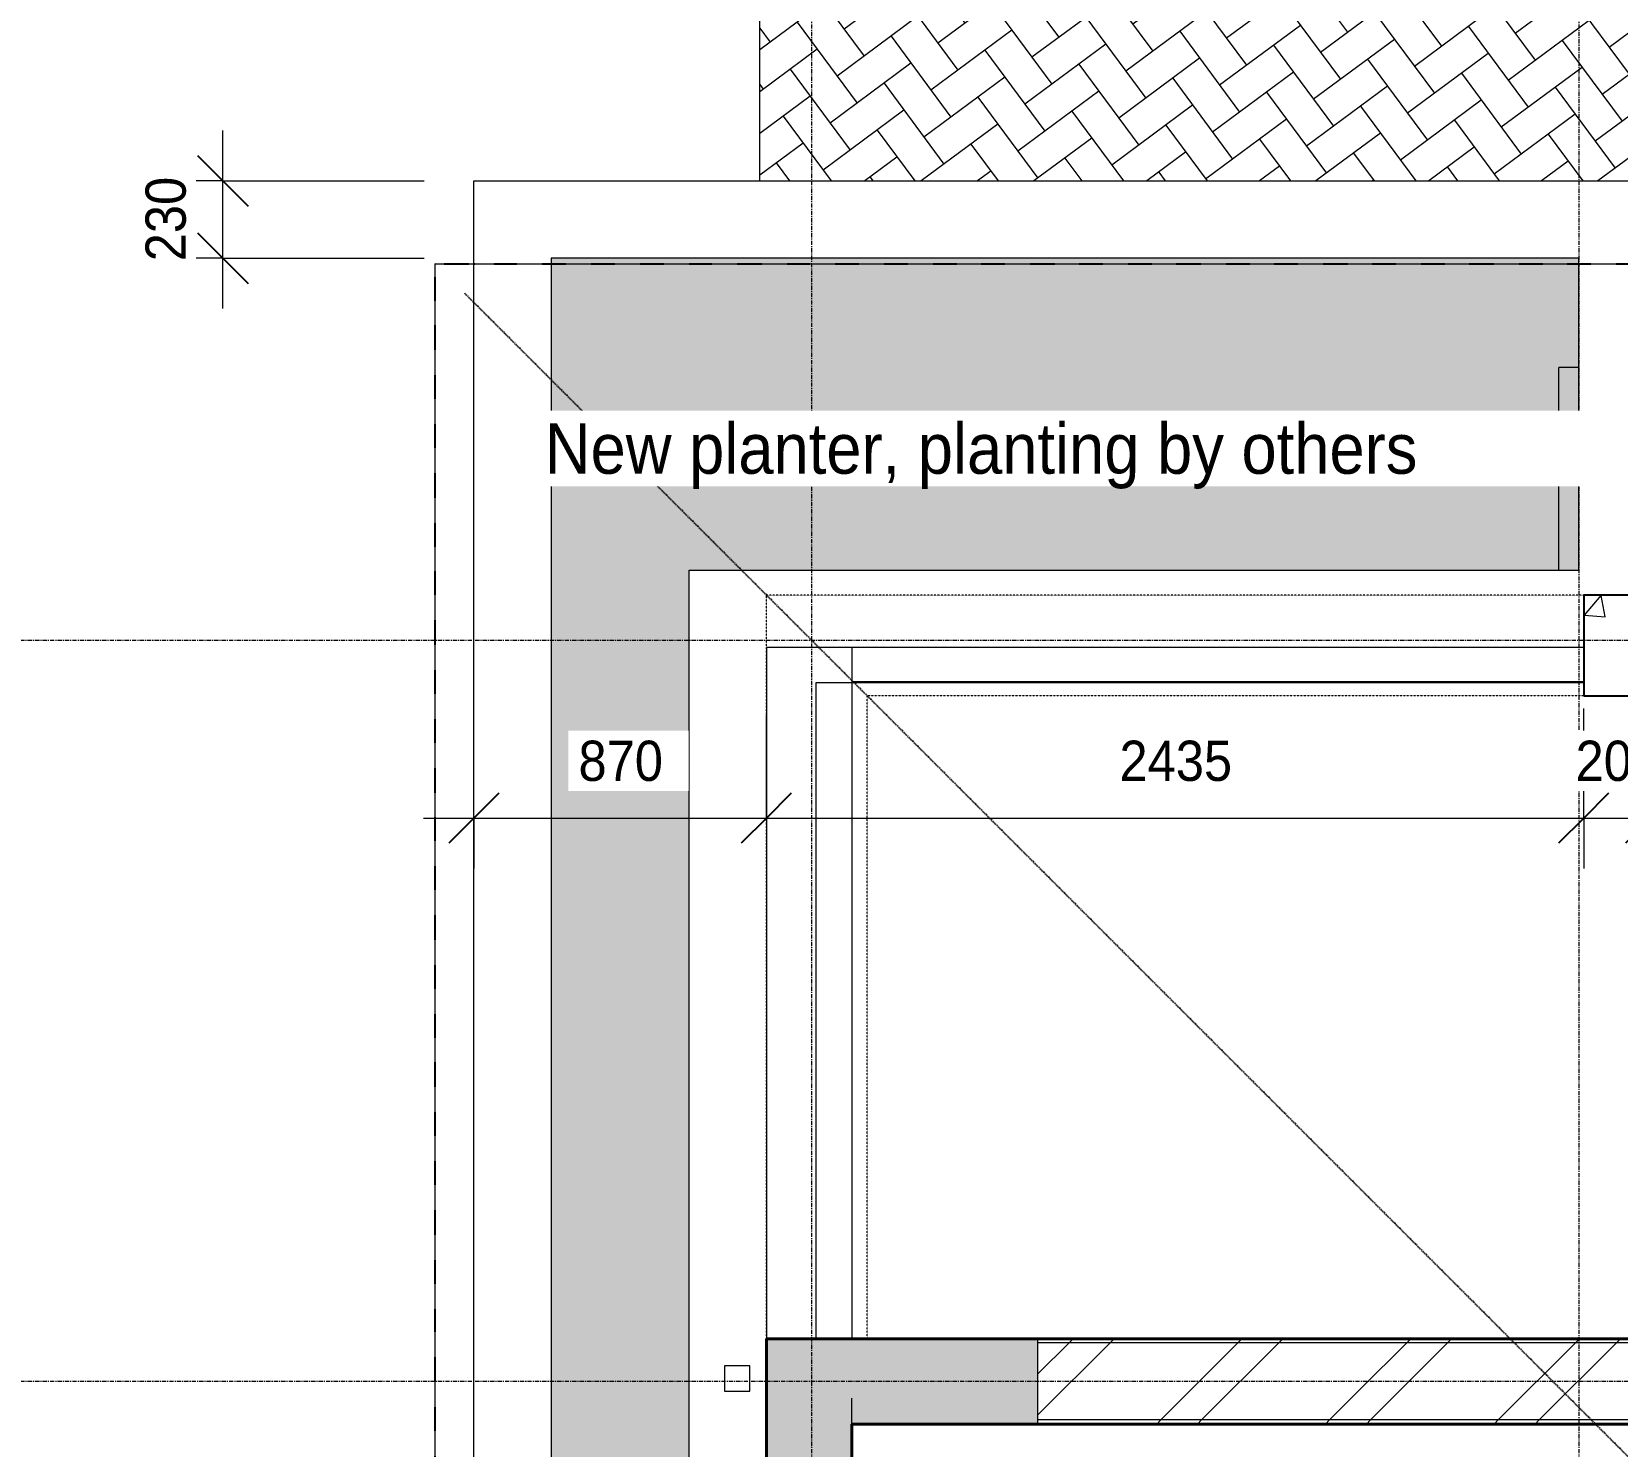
# Model space of a CAD drawing. Header units: millimetres. Extents: x -44657 to 28812, y -28146 to 16565.
# Drawn here: x -32450 to -27726, y -1505 to 2710 of the extents above; entities that cross this region are included whole.
import ezdxf

# ---------------------------------------------------------------- set-up
doc = ezdxf.new("R2010")
doc.units = ezdxf.units.MM
for name, pattern in [('Dash 1_5mm', [3, 1.5, -1.5]), ('Detail Dash', [1.1, 0.55, -0.55]), ('Grid Line', [22.225, 12.7, -3.175, 3.175, -3.175])]:
    doc.linetypes.add(name, pattern=pattern)
for name, color, linetype, lineweight in [('A-ANNO-DIMS', 211, 'Continuous', 5), ('A-ANNO-DIMS-100', 211, 'Continuous', 5), ('A-DETL', 90, 'Continuous', 5), ('A-FLOR', 192, 'Continuous', 9), ('A-FLOR-PATT', 8, 'Continuous', 9), ('A-GENM', 13, 'Continuous', 9), ('A-WALL', 113, 'Continuous', 9), ('A-WALL-PATT', 111, 'Continuous', 9), ('G-ANNO-TEXT', 231, 'Continuous', 5), ('I-WALL', 2, 'Continuous', 9), ('S-COLS', 52, 'Continuous', 5), ('S-GRID', 1, 'Continuous', 5)]:
    doc.layers.add(name, color=color, linetype=linetype, lineweight=lineweight)
doc.styles.add('Arial_3', font='arial.ttf', dxfattribs={"width": 0.9, "height": 120})
doc.styles.add('Arial_5', font='arial.ttf', dxfattribs={"width": 0.9, "height": 150})
doc.dimstyles.new('SVA_-_1_2mm_Arial', dxfattribs={"dimscale": 304.8, "dimtxt": 122.431128, "dimasz": 0.492126, "dimexe": 0.492126, "dimexo": 0.0625, "dimgap": 0.246063, "dimtad": 1, "dimdec": 0, "dimrnd": 5, "dimzin": 0, "dimdsep": 46, "dimtxsty": 'Arial_3', "dimblk1": 'OBLIQUE', "dimblk2": 'OBLIQUE', "dimsah": 1, "dimcen": 0.09, "dimdle": 0.492126, "dimazin": 0, "dimtfac": 1, "dimtdec": 4, "dimtix": 1, "dimtmove": 0, "dimatfit": 3, "dimfxl": 1.968504, "dimfxlon": 1, "dimtvp": 1, "dimtfill": 1, "dimtolj": 1, "dimtzin": 0, "dimarcsym": 2})
pattern_1 = [(45, (0, 0), (-251.447, 251.447), []), (45, (0, 381), (-251.447, 251.447), [])]

# ---------------------------------------------------------------- blocks, each defined once
blk = doc.blocks.new('M_Concrete-Rectangular-Column - 200 x 300m-V20-NEW PROPOSED GROUND STOREY PLAN _White Box_')
at = {"layer": 'S-COLS'}
h = blk.add_hatch(dxfattribs=at)
h.set_pattern_fill('FP_46', color=256, style=0, pattern_type=2)
h.set_pattern_definition([(230, (-27725.56, 881.3), (-728.737, 63.756), [76.2, -838.2]), (175, (-27725.56, 881.3), (140.972, -764.228), [60.96, -670.56]), (280.451, (-27786.3, 886.64), (-587.77, -700.467), [64.76, -712.36]), (226.184, (-27725.6, 678.1), (-1084.316, 168.17), [114.3, -1257.3]), (276.636, (-27815.9, 692.1), (-949.61, -989.71), [97.14, -1068.54]), (171.184, (-27725.6, 678.1), (-949.62, -989.7), [91.44, -1005.84]), (201, (-27827.16, 728.9), (-606.458, 409.06), [76.2, -838.2]), (146, (-27827.16, 728.9), (-247.208, -736.753), [60.96, -670.56]), (251.451, (-27877.7, 763), (-853.668, -327.685), [64.76, -712.36]), (217.5, (-27725.56, 881.33), (-12.3547, -338.22), [33.528, -628.904, 33.528, -647.192, -673.1]), (217.5, (-27725.56, 881.33), (-12.3547, -338.22), [-1343.152, 33.528, -639.572]), (187.5, (-27725.56, 881.33), (-267.279, -400.722), [33.528, -354.584, 33.528, -870.204]), (187.5, (-27725.56, 881.33), (-267.279, -400.722), [-421.64, -613.664, 33.528, -223.012]), (147.5, (-27499, 881.33), (-542.3633, 22.9153), [33.528, -220.472, 33.528, -1810.512]), (147.5, (-27499, 881.33), (-542.3633, 22.9153), [-287.528, -758.952, 33.528, -1018.032]), (137.5, (-27397.4, 881.33), (-592.517, -101.707), [33.528, -296.672, 33.528, -492.76, -746.76]), (137.5, (-27397.4, 881.33), (-592.517, -101.707), [-856.488, 33.528, -713.232])])
h.paths.add_polyline_path([(100, 150), (-100, 150), (-100, -150), (100, -150)])
at = {"layer": 'S-COLS', "lineweight": 25}
for p, q in [((100, 150), (-100, 150)), ((-100, 150), (-100, -150)), ((100, -150), (100, 150)), ((-100, -150), (100, -150))]:
    blk.add_line(p, q, dxfattribs=at)
blk = doc.blocks.new('Downpipe - Downpipe-V80-NEW PROPOSED GROUND STOREY PLAN _White Box_')
at = {"layer": 'A-GENM', "lineweight": 5}
for p, q in [((0, 0), (-75, 0)), ((-75, 0), (-75, -75)), ((0, -75), (0, 0)), ((-75, -75), (0, -75))]:
    blk.add_line(p, q, dxfattribs=at)
blk = doc.blocks.new('DIMBLOCK67-NEW PROPOSED GROUND STOREY PLAN _White Box_')
at = {"layer": 'A-ANNO-DIMS-100'}
for p, q in [((-31880, 1885.1), (-31880, 2415.1)), ((-31880, 2265.1), (-32030, 2265.1)), ((-31880, 2265.1), (-31280, 2265.1)), ((-31880, 2035.1), (-32030, 2035.1)), ((-31880, 2035.1), (-31280, 2035.1))]:
    blk.add_line(p, q, dxfattribs=at)
at = {"layer": 'A-ANNO-DIMS-100', "lineweight": 25}
for p, q in [((-31880, 2265.1), (-31955, 2340.1)), ((-31880, 2265.1), (-31805, 2190.1)), ((-31880, 2035.1), (-31955, 2110.1)), ((-31880, 2035.1), (-31805, 1960.1))]:
    blk.add_line(p, q, dxfattribs=at)
at = {"layer": 'A-ANNO-DIMS-100', "color": 0, "insert": (-32110.8, 2025.8), "char_height": 120, "width": 298.355, "attachment_point": 1, "rotation": 90, "line_spacing_factor": 0.941778, "style": 'Arial_3', "bg_fill": 3, "box_fill_scale": 1.25, "bg_fill_color": 256, "bg_fill_true_color": 13158600, "bg_fill_transparency": 0}
blk.add_mtext('230', dxfattribs=at)
blk = doc.blocks.new('_Oblique')
at = {"color": 0, "linetype": 'ByBlock', "lineweight": -2}
blk.add_line((-0.5, -0.5), (0.5, 0.5), dxfattribs=at)
blk = doc.blocks.new('DIMBLOCK106-NEW PROPOSED GROUND STOREY PLAN _White Box_')
at = {"layer": 'A-ANNO-DIMS-100'}
for p, q in [((-30006.6, -1962), (-30006.6, -1362)), ((-26225.6, -1962), (-26225.6, -1362)), ((-30156.6, -1962), (-26225.6, -1962)), ((-30006.6, -1962), (-30006.6, -2112)), ((-26225.6, -1962), (-26225.6, -2112))]:
    blk.add_line(p, q, dxfattribs=at)
at = {"layer": 'A-ANNO-DIMS-100', "lineweight": 25}
for p, q in [((-30006.6, -1962), (-29931.6, -1887)), ((-26225.6, -1962), (-26150.6, -1887)), ((-30006.6, -1962), (-30081.6, -2037)), ((-26225.6, -1962), (-26300.6, -2037))]:
    blk.add_line(p, q, dxfattribs=at)
at = {"layer": 'A-ANNO-DIMS-100', "color": 0, "insert": (-28281.8, -1731.2), "char_height": 120, "width": 397.807, "attachment_point": 1, "line_spacing_factor": 0.941778, "style": 'Arial_3', "bg_fill": 3, "box_fill_scale": 1.25, "bg_fill_color": 256, "bg_fill_true_color": 13158600, "bg_fill_transparency": 0}
blk.add_mtext('3780', dxfattribs=at)
blk = doc.blocks.new('DIMBLOCK122-NEW PROPOSED GROUND STOREY PLAN _White Box_')
at = {"layer": 'A-ANNO-DIMS-100'}
for p, q in [((-31132.2, 366.7), (-31132.2, 693.6)), ((-30260.6, 366.7), (-30260.6, 673.9)), ((-31282.2, 366.7), (-30260.6, 366.7)), ((-31132.2, 366.7), (-31132.2, 216.7)), ((-30260.6, 366.7), (-30260.6, 216.7))]:
    blk.add_line(p, q, dxfattribs=at)
at = {"layer": 'A-ANNO-DIMS-100', "lineweight": 25}
for p, q in [((-31132.2, 366.7), (-31057.2, 441.7)), ((-30260.6, 366.7), (-30185.6, 441.7)), ((-31132.2, 366.7), (-31207.2, 291.7)), ((-30260.6, 366.7), (-30335.6, 291.7))]:
    blk.add_line(p, q, dxfattribs=at)
at = {"layer": 'A-ANNO-DIMS-100', "color": 0, "insert": (-30820.7, 597.5), "char_height": 120, "width": 298.355, "attachment_point": 1, "line_spacing_factor": 0.941778, "style": 'Arial_3', "bg_fill": 3, "box_fill_scale": 1.25, "bg_fill_color": 256, "bg_fill_true_color": 13158600, "bg_fill_transparency": 0}
blk.add_mtext('870', dxfattribs=at)
blk = doc.blocks.new('DIMBLOCK123-NEW PROPOSED GROUND STOREY PLAN _White Box_')
at = {"layer": 'A-ANNO-DIMS-100'}
for p, q in [((-30260.6, 366.7), (-30260.6, 673.9)), ((-27825.6, 366.7), (-27825.6, 693.6)), ((-30260.6, 366.7), (-27825.6, 366.7)), ((-30260.6, 366.7), (-30260.6, 216.7)), ((-27825.6, 366.7), (-27825.6, 216.7))]:
    blk.add_line(p, q, dxfattribs=at)
at = {"layer": 'A-ANNO-DIMS-100', "lineweight": 25}
for p, q in [((-30260.6, 366.7), (-30185.6, 441.7)), ((-27825.6, 366.7), (-27750.6, 441.7)), ((-30260.6, 366.7), (-30335.6, 291.7)), ((-27825.6, 366.7), (-27900.6, 291.7))]:
    blk.add_line(p, q, dxfattribs=at)
at = {"layer": 'A-ANNO-DIMS-100', "color": 0, "insert": (-29208.8, 597.5), "char_height": 120, "width": 397.807, "attachment_point": 1, "line_spacing_factor": 0.941778, "style": 'Arial_3', "bg_fill": 3, "box_fill_scale": 1.25, "bg_fill_color": 256, "bg_fill_true_color": 13158600, "bg_fill_transparency": 0}
blk.add_mtext('2435', dxfattribs=at)
blk = doc.blocks.new('DIMBLOCK124-NEW PROPOSED GROUND STOREY PLAN _White Box_')
at = {"layer": 'A-ANNO-DIMS-100'}
for p, q in [((-27825.6, 366.7), (-27825.6, 693.6)), ((-27625.6, 366.7), (-27625.6, 693.6)), ((-27825.6, 366.7), (-27625.6, 366.7)), ((-27825.6, 366.7), (-27825.6, 216.7)), ((-27625.6, 366.7), (-27625.6, 216.7))]:
    blk.add_line(p, q, dxfattribs=at)
at = {"layer": 'A-ANNO-DIMS-100', "lineweight": 25}
for p, q in [((-27825.6, 366.7), (-27750.6, 441.7)), ((-27625.6, 366.7), (-27550.6, 441.7)), ((-27825.6, 366.7), (-27900.6, 291.7)), ((-27625.6, 366.7), (-27700.6, 291.7))]:
    blk.add_line(p, q, dxfattribs=at)
at = {"layer": 'A-ANNO-DIMS-100', "color": 0, "insert": (-27849.9, 597.5), "char_height": 120, "width": 298.355, "attachment_point": 1, "line_spacing_factor": 0.941778, "style": 'Arial_3', "bg_fill": 3, "box_fill_scale": 1.25, "bg_fill_color": 256, "bg_fill_true_color": 13158600, "bg_fill_transparency": 0}
blk.add_mtext('200', dxfattribs=at)

msp = doc.modelspace()

# ---------------------------------------------------------------- hatches: boundary and pattern name
at = {"layer": 'A-FLOR'}
msp.add_hatch(color=9, dxfattribs=at).paths.add_polyline_path([(-30490.6, -2470.5), (-30490.6, 1105.1), (-27840.6, 1105.1), (-27840.6, 2035.1), (-30902.2, 2035.1), (-30902.2, -1871.6), (-30895.8, -1957.9), (-30880.9, -2033.4), (-30860.8, -2094.7), (-30855.1, -2111), (-30838.5, -2147.2), (-30819.5, -2184.9), (-30801.6, -2214.5), (-30774.7, -2253.8), (-30753.4, -2281.1), (-30721.1, -2316.7), (-30687.4, -2349), (-30634, -2392.7), (-30560.9, -2438), (-30490.6, -2470.5)])
at = {"layer": 'A-FLOR-PATT', "lineweight": 5}
h = msp.add_hatch(dxfattribs=at)
h.set_pattern_fill('FP_1', color=253, style=0, pattern_type=2)
h.set_pattern_definition([(216.516, (-18068.775, 2862.995), (-20.86575, -139.8736), [299.992, -99.997]), (306.513, (-18149.14, 2803.49), (-20.8681, -139.8725), [299.996, -99.999])])
h.paths.add_polyline_path([(-27610.6, 1746.9), (-24640.4, 2543), (-30280.6, 4685.3), (-30280.6, 2265.1), (-27610.6, 2265.1), (-27610.6, 2035.1)])
at = {"layer": 'A-WALL-PATT'}
h = msp.add_hatch(color=9, dxfattribs=at)
h.paths.add_polyline_path([(-22252.6, -1438.7), (-22252.6, -1184.7), (-22537.6, -1184.7), (-22537.6, -1438.7)])
h.paths.add_polyline_path([(-29451.6, -1438.7), (-29451.6, -1184.7), (-30260.6, -1184.7), (-30260.6, -1438.7), (-29543.2, -1438.7)])
at = {"layer": 'A-WALL-PATT', "lineweight": 5}
h = msp.add_hatch(dxfattribs=at)
h.set_pattern_fill('FP_33', color=256, style=0, pattern_type=2)
h.set_pattern_definition(pattern_1)
h.paths.add_polyline_path([(-28491.6, -1196.7), (-28491.6, -1184.7), (-29451.6, -1184.7), (-29451.6, -1196.7)])
h = msp.add_hatch(dxfattribs=at)
h.set_pattern_fill('FP_33', color=256, style=0, pattern_type=2)
h.set_pattern_definition(pattern_1)
h.paths.add_polyline_path([(-28491.6, -1426.7), (-28491.6, -1196.7), (-29451.6, -1196.7), (-29451.6, -1426.7)])
h = msp.add_hatch(dxfattribs=at)
h.set_pattern_fill('FP_33', color=256, style=0, pattern_type=2)
h.set_pattern_definition(pattern_1)
h.paths.add_polyline_path([(-27581.6, -1196.7), (-27581.6, -1184.7), (-28491.6, -1184.7), (-28491.6, -1196.7), (-27863.7, -1196.7)])
h = msp.add_hatch(dxfattribs=at)
h.set_pattern_fill('FP_33', color=256, style=0, pattern_type=2)
h.set_pattern_definition(pattern_1)
h.paths.add_polyline_path([(-27581.6, -1426.7), (-27581.6, -1196.7), (-28491.6, -1196.7), (-28491.6, -1426.7), (-27863.7, -1426.7)])
at = {"layer": 'A-WALL-PATT'}
h = msp.add_hatch(color=9, dxfattribs=at)
h.paths.add_polyline_path([(-30068, -7802.7), (-30006.6, -7802.7), (-30006.6, -7548.7), (-30260.6, -7548.7), (-30260.6, -7802.7), (-30173, -7802.7)])
h.paths.add_polyline_path([(-30006.6, -7198.7), (-30006.6, -6883.7), (-30260.6, -6883.7), (-30260.6, -7198.7)])
h.paths.add_polyline_path([(-30006.6, -6533.7), (-30006.6, -6243.7), (-30260.6, -6243.7), (-30260.6, -6533.7)])
h.paths.add_polyline_path([(-30006.6, -2743.7), (-30006.6, -1438.7), (-30260.6, -1438.7), (-30260.6, -2743.7), (-30018.6, -2743.7)])
at = {"layer": 'A-WALL-PATT', "lineweight": 5}
h = msp.add_hatch(dxfattribs=at)
h.set_pattern_fill('FP_33', color=256, style=0, pattern_type=2)
h.set_pattern_definition(pattern_1)
h.paths.add_polyline_path([(-28491.6, -1438.7), (-28491.6, -1426.7), (-29451.6, -1426.7), (-29451.6, -1438.7)])
h = msp.add_hatch(dxfattribs=at)
h.set_pattern_fill('FP_33', color=256, style=0, pattern_type=2)
h.set_pattern_definition(pattern_1)
h.paths.add_polyline_path([(-27581.6, -1438.7), (-27581.6, -1426.7), (-28491.6, -1426.7), (-28491.6, -1438.7), (-27863.7, -1438.7)])

# ---------------------------------------------------------------- linework, layer by layer
at = {"layer": 'A-DETL', "linetype": 'Dash 1_5mm', "lineweight": 25}
for p, q in [((-31247.9, -23198), (-31247.9, 2018.6)), ((-31247.9, 2018.6), (613.7, 2018.6)), ((-23392.1, -5837.2), (-31160.6, 1931.3))]:
    msp.add_line(p, q, dxfattribs=at)
at = {"layer": 'A-DETL', "linetype": 'Detail Dash'}
for p, q in [((-30260.6, -1184.7), (-30260.6, 1031.3)), ((-22260.6, 1031.3), (-30260.6, 1031.3)), ((-22252.6, 731.3), (-29960.6, 731.3)), ((-29960.6, -1184.7), (-29960.6, 731.3))]:
    msp.add_line(p, q, dxfattribs=at)
at = {"layer": 'A-FLOR', "color": 254}
msp.add_line((-30280.6, 2265.1), (-30280.6, 8985.3), dxfattribs=at)
at = {"layer": 'A-FLOR', "color": 55}
for p, q in [((-30006.6, 769.3), (-30113.6, 769.3)), ((-30113.6, 769.3), (-30113.6, -1184.7))]:
    msp.add_line(p, q, dxfattribs=at)
at = {"layer": 'A-WALL'}
for p, q in [((-31132.2, 2265.1), (-27610.6, 2265.1)), ((-31132.2, -1871.6), (-31132.2, 2265.1)), ((-27840.6, 2035.1), (-30902.2, 2035.1)), ((-30902.2, 2035.1), (-30902.2, -1871.6)), ((-27840.6, 1105.1), (-27840.6, 2035.1)), ((-30490.6, 1105.1), (-27840.6, 1105.1)), ((-30490.6, -2470.5), (-30490.6, 1105.1)), ((-27825.6, 875.1), (-30260.6, 875.1)), ((-30260.6, 875.1), (-30260.6, -1184.7)), ((-26225.6, -1196.7), (-29451.6, -1196.7)), ((-26225.6, -1426.7), (-29451.6, -1426.7))]:
    msp.add_line(p, q, dxfattribs=at)
at = {"layer": 'I-WALL', "color": 55}
for p, q in [((-27899.6, 1105.1), (-27899.6, 1709.3)), ((-27840.6, 1709.3), (-27899.6, 1709.3)), ((-30006.6, 875.1), (-30006.6, 772.3)), ((-27825.6, 772.3), (-30006.6, 772.3)), ((-30006.6, 769.3), (-30006.6, -1184.7)), ((-27825.6, 769.3), (-30006.6, 769.3)), ((-29451.6, -1438.7), (-29451.6, -1184.7))]:
    msp.add_line(p, q, dxfattribs=at)
at = {"layer": 'I-WALL', "color": 7, "lineweight": 40}
for p, q in [((-30260.6, -1184.7), (-30260.6, -5868.7)), ((-26225.6, -1184.7), (-30260.6, -1184.7)), ((-30006.6, -5868.7), (-30006.6, -1438.7)), ((-30006.6, -1438.7), (-26225.6, -1438.7))]:
    msp.add_line(p, q, dxfattribs=at)
at = {"layer": 'S-GRID', "linetype": 'Grid Line'}
for p, q in [((-30125.6, -26129), (-30125.6, 6082.5)), ((-27839.6, -26129), (-27839.6, 6082.5)), ((7444.6, 896.3), (-34973, 896.3)), ((7444.6, -1311.7), (-34973, -1311.7))]:
    msp.add_line(p, q, dxfattribs=at)

# ---------------------------------------------------------------- block references
at = {"layer": 'A-GENM', "lineweight": 5, "rotation": 269.9999999999995}
msp.add_blockref('Downpipe - Downpipe-V80-NEW PROPOSED GROUND STOREY PLAN _White Box_', (-30310.6, -1340.5), dxfattribs=at)
at = {"layer": 'S-COLS', "rotation": 180}
msp.add_blockref('M_Concrete-Rectangular-Column - 200 x 300m-V20-NEW PROPOSED GROUND STOREY PLAN _White Box_', (-27725.6, 881.3), dxfattribs=at)

# ---------------------------------------------------------------- dimensions: what is measured, and where the dimension line sits
at = {"layer": 'A-ANNO-DIMS'}
dim = msp.add_linear_dim(base=(-31880, 2265.1), p1=(-31280, 2035.1), p2=(-31280, 2265.1), angle=90, dimstyle='SVA_-_1_2mm_Arial', override={"dimpost": '<>', "dimfxl": 230}, dxfattribs=at)
dim.commit()
dim.dimension.update_dxf_attribs({"geometry": 'DIMBLOCK67-NEW PROPOSED GROUND STOREY PLAN _White Box_', "text_midpoint": (-32016.3, 2150.1)})

# ---------------------------------------------------------------- next in the draw order: texts
at = {"layer": 'G-ANNO-TEXT', "color": 7, "insert": (-30920.8, 1542.8), "char_height": 150, "width": 3131.391, "attachment_point": 1, "style": 'Arial_5', "bg_fill": 3, "box_fill_scale": 1.25, "bg_fill_color": 256, "bg_fill_true_color": 13158600, "bg_fill_transparency": 0}
msp.add_mtext('New planter, planting by others', dxfattribs=at)

# ---------------------------------------------------------------- next in the draw order: dimensions: what is measured, and where the dimension line sits
at = {"layer": 'A-ANNO-DIMS'}
for base, p1, p2, override, picture, middle in [((-30260.6, 366.7), (-31132.2, 693.6), (-30260.6, 673.9), {"dimpost": '<>', "dimfxl": 871.826492}, 'DIMBLOCK122-NEW PROPOSED GROUND STOREY PLAN _White Box_', (-30696.4, 503)), ((-26225.6, -1962), (-30006.6, -1362), (-26225.6, -1362), {"dimpost": '<>', "dimfxl": 3781}, 'DIMBLOCK106-NEW PROPOSED GROUND STOREY PLAN _White Box_', (-28116.1, -1825.7))]:
    dim = msp.add_linear_dim(base=base, p1=p1, p2=p2, dimstyle='SVA_-_1_2mm_Arial', override=override, dxfattribs=at)
    dim.commit()
    dim.dimension.update_dxf_attribs({"geometry": picture, "text_midpoint": middle})

# ---------------------------------------------------------------- next in the draw order: dimensions: what is measured, and where the dimension line sits
dim = msp.add_linear_dim(base=(-27825.6, 366.7), p1=(-30260.6, 673.9), p2=(-27825.6, 693.6), angle=0, dimstyle='SVA_-_1_2mm_Arial', override={"dimpost": '<>', "dimfxl": 2435.079958}, dxfattribs=at)
dim.commit()
dim.dimension.update_dxf_attribs({"geometry": 'DIMBLOCK123-NEW PROPOSED GROUND STOREY PLAN _White Box_', "text_midpoint": (-29043.1, 503)})

# ---------------------------------------------------------------- next in the draw order: dimensions: what is measured, and where the dimension line sits
dim = msp.add_linear_dim(base=(-27625.6, 366.7), p1=(-27825.6, 693.6), p2=(-27625.6, 693.6), dimstyle='SVA_-_1_2mm_Arial', override={"dimpost": '<>', "dimfxl": 200}, dxfattribs=at)
dim.commit()
dim.dimension.update_dxf_attribs({"geometry": 'DIMBLOCK124-NEW PROPOSED GROUND STOREY PLAN _White Box_', "text_midpoint": (-27725.6, 503)})

doc.saveas('drawing.dxf')
